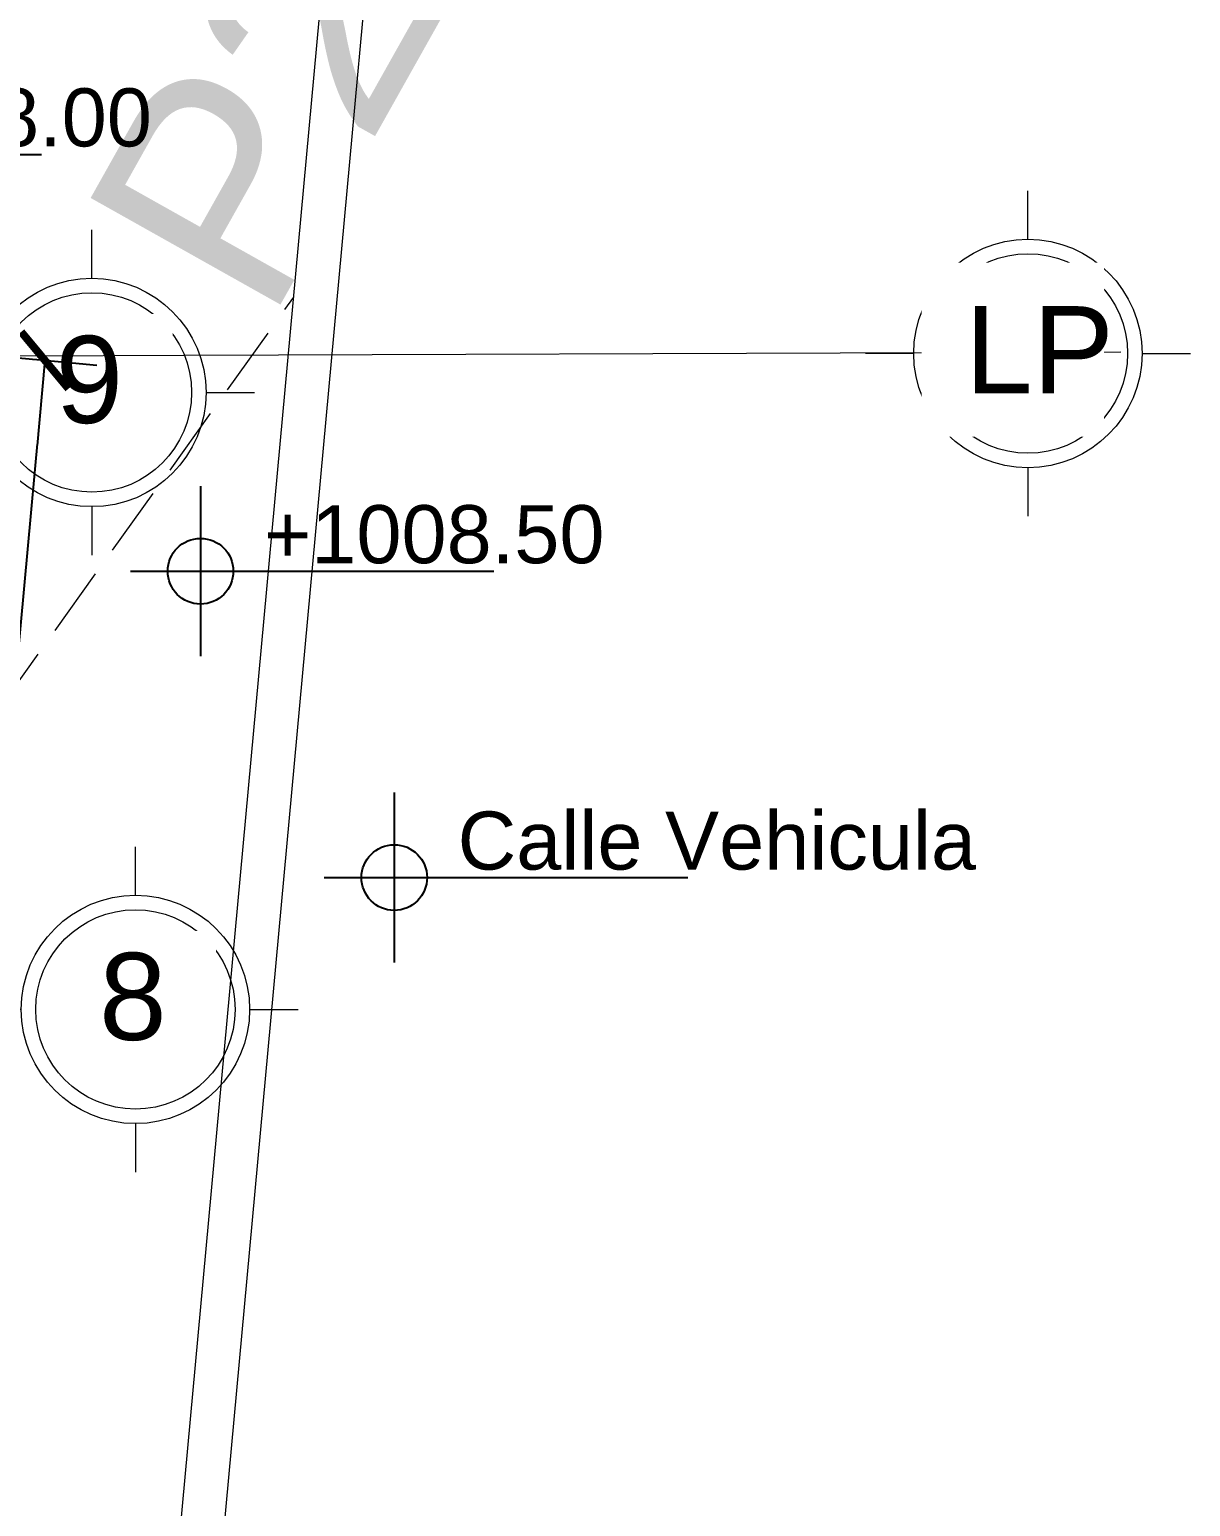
# Model space of a CAD drawing. Header units: millimetres. Extents: x -9559 to 23034, y -7226 to 22400.
# Drawn here: x 261.84 to 265.84, y 53.93 to 59.02 of the extents above; entities that cross this region are included whole.
import ezdxf
from ezdxf.enums import TextEntityAlignment as Align

# ---------------------------------------------------------------- set-up
doc = ezdxf.new("R2010")
doc.units = ezdxf.units.MM
doc.header["$LTSCALE"] = 0.02
doc.linetypes.add('ACAD_ISO02W100', pattern=[15, 12, -3])
doc.linetypes.add('ACAD_ISO10W100', pattern=[18, 12, -3, 0, -3])
for name, color, linetype, lineweight in [('A_DIM-1', 251, 'Continuous', 18), ('I-FURN', 9, 'Continuous', 9), ('IH-textos', 250, 'Continuous', 18), ('S-GRID', 253, 'ACAD_ISO10W100', 5), ('S-GRID-IDEN', 253, 'Continuous', 9)]:
    doc.layers.add(name, color=color, linetype=linetype, lineweight=lineweight)
doc.layers.add('CUADROS', color=251, linetype='Continuous', lineweight=20, transparency=0.2)
doc.layers.add('TT-CURVAS DN', color=128, linetype='ACAD_ISO02W100', lineweight=9, transparency=0.2)
doc.layers.add('PC-NIVELES', color=251, linetype='Continuous')
doc.styles.add('Arial_5', font='arial.ttf', dxfattribs={"height": 0.003})
doc.styles.add('CUADROS', font='arial.ttf')
doc.styles.get("Standard").update_dxf_attribs({"font": 'GOTHIC.TTF'})
doc.dimstyles.get("Standard").update_dxf_attribs({"dimtxt": 0.18, "dimasz": 0.18, "dimexe": 0.18, "dimexo": 0.0625, "dimgap": 0.09, "dimtad": 0, "dimzin": 3, "dimdsep": 46, "dimtxsty": 'Standard', "dimblk": 'ARCHTICK', "dimcen": 0.09, "dimadec": 0, "dimazin": 0, "dimtfac": 1, "dimtofl": 0, "dimtmove": 0, "dimatfit": 3, "dimldrblk": 'ARCHTICK', "dimfxl": 1, "dimtolj": 1, "dimtzin": 0, "dimarcsym": 0})
pattern_1 = [(0, (4e-16, 1e-16), (0, 6.985), [5.08, -1.905]), (90, (4e-16, 1e-16), (-6.985, 4e-16), [5.08, -1.905])]

# ---------------------------------------------------------------- blocks, each defined once
blk = doc.blocks.new('Rejilla - Extremo inicial de rejilla - Círculo-11506-Nivel 1')
h = blk.add_hatch()
h.set_pattern_fill('ANGLE', color=256)
h.set_pattern_definition(pattern_1)
h.paths.add_polyline_path([(0, 0.003933), (0, 0.00452, 0.414214), (-0.00452, 0), (-0.003933, 0, -0.414214)])
h.paths.add_polyline_path([(0, -0.003933), (0, -0.00452, 0.414214), (0.00452, 0), (0.003933, 0, -0.414214)])
at = {"layer": 'A_DIM-1', "true_color": 0x000000, "transparency": 33554661}
h = blk.add_hatch(dxfattribs=at)
h.set_pattern_fill('ANGLE', color=18)
h.set_pattern_definition(pattern_1)
h.paths.add_polyline_path([(0, 0.00452), (0, 0.003933, -0.414214), (0.003933, 0), (0.00452, 0, 0.414214)])
h.paths.add_polyline_path([(-0.003933, 0), (-0.00452, 0, 0.414214), (0, -0.00452), (0, -0.003933, -0.414214)])
at = {"layer": 'S-GRID'}
h = blk.add_hatch(dxfattribs=at)
h.set_pattern_fill('ANGLE', color=256)
h.set_pattern_definition(pattern_1)
h.paths.add_polyline_path([(0, 0.003933), (0, 0.00452, 0.414214), (-0.00452, 0), (-0.003933, 0, -0.414214)])
h.paths.add_polyline_path([(0, -0.003933), (0, -0.00452, 0.414214), (0.00452, 0), (0.003933, 0, -0.414214)])
at = {"layer": 'S-GRID', "linetype": 'Continuous'}
h = blk.add_hatch(dxfattribs=at)
h.set_pattern_fill('AR-B88', color=256, scale=0.1)
h.paths.add_polyline_path([(0, 0.00452), (0, 0.003933, -0.414214), (0.003933, 0), (0.00452, 0, 0.414214)])
h.paths.add_polyline_path([(-0.003933, 0), (-0.00452, 0, 0.414214), (0, -0.00452), (0, -0.003933, -0.414214)])
at = {"layer": 'S-GRID-IDEN', "linetype": 'Continuous'}
for p, q in [((0, 0.003933), (0, 0.0056)), ((-0.003933, 0), (-0.0056, 0)), ((0.003933, 0), (0.0056, 0)), ((0, -0.003933), (0, -0.0056))]:
    blk.add_line(p, q, dxfattribs=at)
for radius in [0.003933, 0.003434]:
    blk.add_circle((0, 0), radius, dxfattribs=at)
blk = doc.blocks.new('_ArchTick')
at = {"color": 0, "linetype": 'ByBlock', "const_width": 0.15}
blk.add_lwpolyline([(-0.5, -0.5), (0.5, 0.5)], dxfattribs=at)
blk = doc.blocks.new('*D580')
at = {"layer": 'I-FURN', "color": 0, "lineweight": -2, "ltscale": 0.2, "transparency": 16777216}
for p, q in [((261.8916, 57.8805), (261.1124, 49.4172)), ((261.7882, 57.89), (262.0709, 57.864)), ((260.2637, 40.1988), (261.0429, 48.6621)), ((260.1603, 40.2083), (260.443, 40.1823))]:
    blk.add_line(p, q, dxfattribs=at)
at = {"layer": 'I-FURN', "color": 0, "lineweight": -2, "ltscale": 0.2, "transparency": 16777216, "xscale": 0.18, "yscale": 0.18, "zscale": 0.18}
for p, rotation in [((261.8916, 57.8805), 84.73983874230564), ((260.2637, 40.1988), 264.7398387423056)]:
    blk.add_blockref('_ArchTick', p, dxfattribs=dict(at, rotation=rotation))
at = {"layer": 'I-FURN', "color": 0, "ltscale": 0.2, "transparency": 16777216, "insert": (261.0777, 49.0396), "char_height": 0.18, "attachment_point": 5, "rotation": 84.7398}
blk.add_mtext('\\A1;17.76', dxfattribs=at)
blk = doc.blocks.new('Nivel')
at = {"layer": 'IH-textos'}
h = blk.add_hatch(dxfattribs=at)
h.set_pattern_fill('ANGLE', color=256)
h.set_pattern_definition([(0, (-30.434, -5.986), (0, 6.985), [5.08, -1.905]), (90, (-30.434, -5.986), (-6.985, 4e-16), [5.08, -1.905])])
h.paths.add_polyline_path([(0, 0), (0, 0.113, 0.414214), (-0.113, 0)])
h.paths.add_polyline_path([(0.113, 0), (0, 0), (0, -0.113, 0.414214)])
at = {"layer": 'PC-NIVELES'}
for p, q in [((0, 0.2926), (0, -0.2922)), ((-0.2413, 0), (1.0109, 0))]:
    blk.add_line(p, q, dxfattribs=at)
blk.add_circle((0, 0), 0.113, dxfattribs=at)
at = {"layer": 'CUADROS', "style": 'CUADROS'}
blk.add_attdef('ACERA+997.00', (0.2185, 0.0274), '', height=0.2, dxfattribs=at)

msp = doc.modelspace()

# ---------------------------------------------------------------- block references
at = {"layer": 'I-FURN'}
for p, values in [((260.8689, 58.5898), {'ACERA+997.00': '+1008.00'}), ((262.4279, 57.1541), {'ACERA+997.00': '+1008.50'}), ((263.0952, 56.0989), {'ACERA+997.00': 'Calle Vehicula'})]:
    msp.add_blockref('Nivel', p, dxfattribs=at).add_auto_attribs(values)
at = {"layer": 'I-FURN', "xscale": 99.99999999999993, "yscale": 99.99999999999993, "zscale": 99.99999999999993}
msp.add_blockref('Rejilla - Extremo inicial de rejilla - Círculo-11506-Nivel 1', (265.2781, 57.9039), dxfattribs=at)
at = {"layer": 'S-GRID-IDEN', "color": 251, "true_color": 0x636466, "xscale": 99.99999999999993, "yscale": 99.99999999999993, "zscale": 99.99999999999993, "rotation": 269.9999999999994}
for p in [(262.0537, 57.7697), (262.2037, 55.6447)]:
    msp.add_blockref('Rejilla - Extremo inicial de rejilla - Círculo-11506-Nivel 1', p, dxfattribs=at)

# ---------------------------------------------------------------- texts
at = {"layer": 'I-FURN', "ltscale": 0.2, "style": 'CUADROS'}
msp.add_text('P2', height=0.75, rotation=60.6789, dxfattribs=at).set_placement((262.648, 58.7398), align=Align.MIDDLE_CENTER)

# ---------------------------------------------------------------- next in the draw order: texts
at = {"layer": 'S-GRID-IDEN', "char_height": 0.3, "width": 0.328039, "attachment_point": 1, "style": 'Arial_5', "bg_fill": 3, "box_fill_scale": 1.25, "bg_fill_color": 256, "bg_fill_true_color": 13158600, "bg_fill_transparency": 0}
for s, insert in [('9', (261.9284, 57.9646)), ('8', (262.0784, 55.8396))]:
    msp.add_mtext(s, dxfattribs=dict(at, insert=insert))

# ---------------------------------------------------------------- next in the draw order: linework, layer by layer
at = {"layer": 'I-FURN'}
msp.add_line((242.9727, 57.8277), (265.5987, 57.9098), dxfattribs=at)
for points in [[(244.1896, 39.1985), (261.0103, 39.2149), (262.8655, 59.3652)], [(244.1898, 39.0485), (261.1472, 39.065), (263.0149, 59.3514)]]:
    msp.add_lwpolyline(points, dxfattribs=at)
at = {"layer": 'TT-CURVAS DN', "lineweight": 15}
msp.add_line((261.7286, 56.6736), (262.7491, 58.0975), dxfattribs=at)

# ---------------------------------------------------------------- next in the draw order: dimensions: what is measured, and where the dimension line sits
at = {"layer": 'I-FURN', "ltscale": 0.2}
dim = msp.add_aligned_dim(p1=(260.0981, 40.214), p2=(261.726, 57.8958), distance=-0.1663, dimstyle='Standard', dxfattribs=at)
dim.commit()
dim.dimension.update_dxf_attribs({"geometry": '*D580', "text_midpoint": (261.0777, 49.0396)})

# ---------------------------------------------------------------- next in the draw order: texts
at = {"layer": 'I-FURN', "insert": (265.0618, 58.067), "char_height": 0.3, "width": 0.328039, "attachment_point": 1, "style": 'Arial_5', "bg_fill": 2}
msp.add_mtext('LP', dxfattribs=at)

doc.saveas('drawing.dxf')
